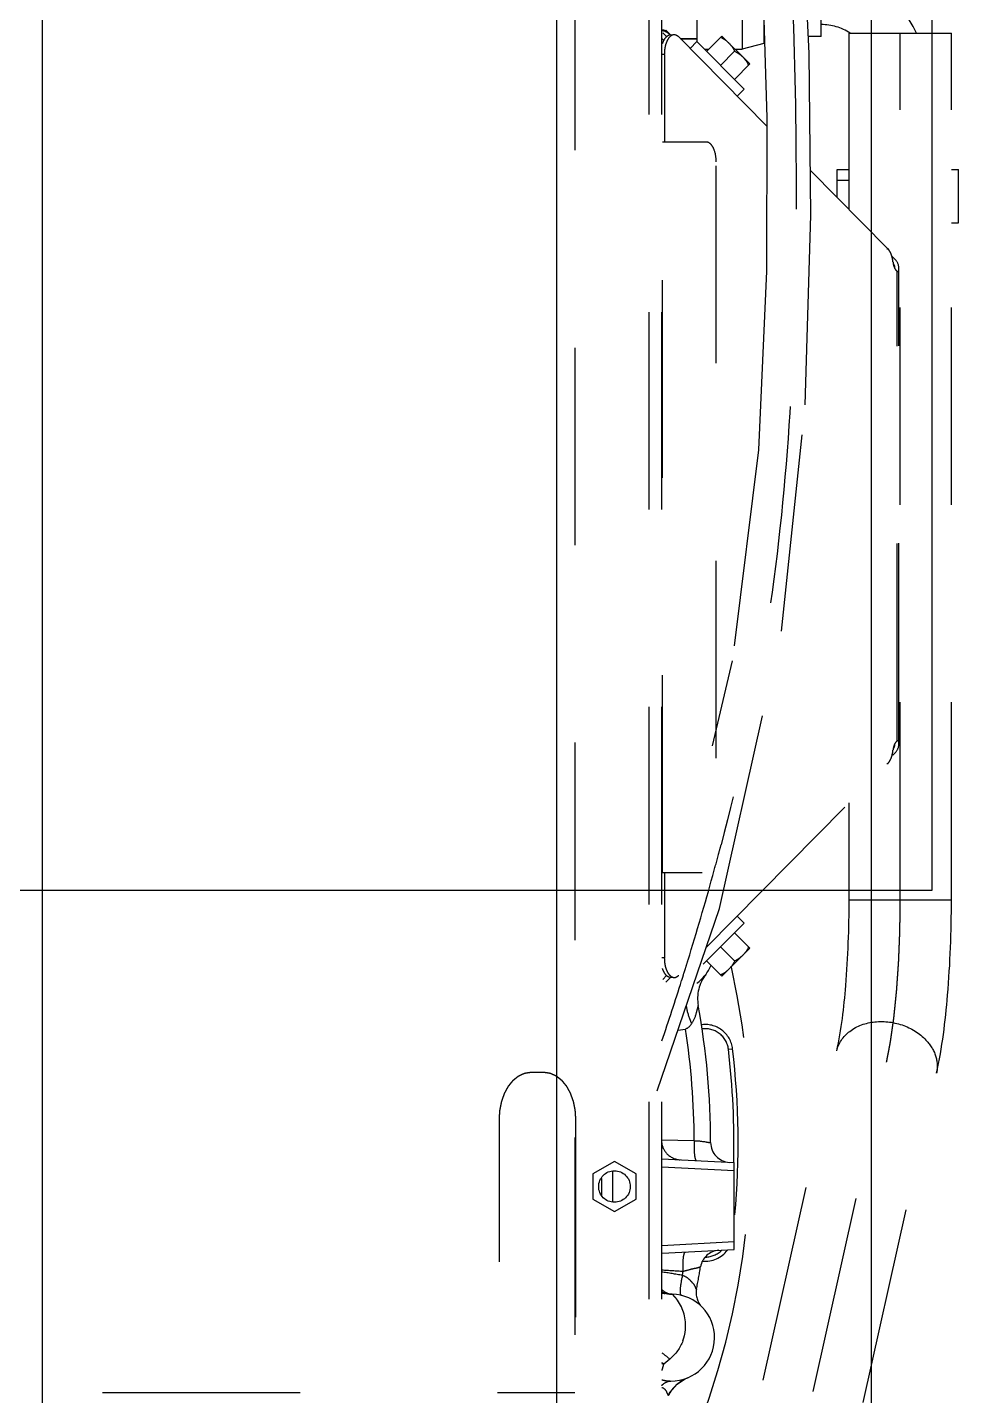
# Model space of a CAD drawing. Header units: millimetres. Extents: x 17886 to 18265, y -8727 to -7321.
# Drawn here: x 17948.429 to 17950.787, y -8146.772 to -8143.308 of the extents above; entities that cross this region are included whole.
import ezdxf

# ---------------------------------------------------------------- set-up
doc = ezdxf.new("R2010")
doc.units = ezdxf.units.MM
doc.linetypes.add('CENTER', pattern=[2, 1.25, -0.25, 0.25, -0.25])
doc.linetypes.add('EPL_DASH', pattern=[1, 0.5, -0.5])
for name, color, linetype in [('2620532_DKREDXF_CONTINUOUS_LINE', 7, 'Continuous'), ('2706792_BM04DXF_CONTINUOUS_LINE', 7, 'Continuous'), ('3551370_DKREDXF_CONTINUOUS_LINE', 7, 'Continuous'), ('3792201_DXF_CONTINUOUS_LINE', 7, 'Continuous'), ('3884027_DKREDXF_CONTINUOUS_LINE', 7, 'Continuous'), ('5D1026_DKVG0DXF_CONTINUOUS_LINE', 7, 'Continuous'), ('DEFAULT_1', 7, 'CENTER')]:
    doc.layers.add(name, color=color, linetype=linetype)
doc.layers.add('CRTANJE', color=4, linetype='Continuous', lineweight=30)

msp = doc.modelspace()

# ---------------------------------------------------------------- linework, layer by layer
at = {"color": 1}
msp.add_lwpolyline([(17950.71896, -8141.49366), (17945.71896, -8141.49366), (17945.71896, -8141.39346), (17950.71896, -8141.39346), (17950.71896, -8145.49343), (17945.71896, -8145.49343), (17945.71896, -8141.39346), (17945.71896, -8142.39343), (17950.71896, -8142.39343)], dxfattribs=at)
msp.add_lwpolyline([(17946.66896, -8142.39343), (17949.76896, -8142.39343), (17949.76896, -8147.54343), (17946.66896, -8147.54343)], close=True, dxfattribs=at)
at = {"layer": '2620532_DKREDXF_CONTINUOUS_LINE', "color": 7, "linetype": 'EPL_DASH'}
for p, q in [((17950.12396, -8143.10593), (17950.12396, -8143.34373)), ((17950.23896, -8143.10593), (17950.23896, -8143.36293)), ((17950.43896, -8143.33043), (17950.43896, -8143.13843)), ((17950.29396, -8143.28994), (17950.29396, -8143.34819)), ((17950.29396, -8143.34819), (17950.23896, -8143.36293)), ((17950.2957, -8143.34819), (17950.29396, -8143.34819)), ((17950.43896, -8143.33043), (17950.40666, -8143.33043)), ((17950.14307, -8143.36293), (17950.15416, -8143.36293)), ((17950.22085, -8143.36293), (17950.23896, -8143.36293))]:
    msp.add_line(p, q, dxfattribs=at)
for radius, start in [(0.266, 24.9138), (0.134, 56.94227)]:
    msp.add_arc((17950.43896, -8143.43443), radius, start, 90, dxfattribs=at)
at = {"layer": '2706792_BM04DXF_CONTINUOUS_LINE', "color": 7, "linetype": 'EPL_DASH'}
for p, q in [((17950.50976, -8143.76888), (17950.50976, -8143.32243)), ((17950.50978, -8143.32243), (17950.76875, -8143.32243)), ((17950.76876, -8145.51678), (17950.76876, -8143.32243)), ((17950.50976, -8145.51678), (17950.50976, -8145.27098)), ((17950.50976, -8145.51678), (17950.76876, -8145.51678)), ((17950.07422, -8147.70938), (17950.47816, -8145.89972)), ((17950.327, -8147.7658), (17950.73094, -8145.95615))]:
    msp.add_line(p, q, dxfattribs=at)
for points, knots in [([(17950.47816, -8145.89972), (17950.49031, -8145.8453), (17950.50491, -8145.71742), (17950.50976, -8145.58925), (17950.50976, -8145.51678)], [0, 0, 0, 0, 0.4348033, 1, 1, 1, 1]), ([(17950.73094, -8145.95615), (17950.74545, -8145.89114), (17950.76323, -8145.74449), (17950.76876, -8145.59735), (17950.76876, -8145.51678)], [0, 0, 0, 0, 0.4525661, 1, 1, 1, 1]), ([(17950.47817, -8145.89972), (17950.48249, -8145.88034), (17950.50953, -8145.84224), (17950.57647, -8145.82036), (17950.64899, -8145.82989), (17950.69171, -8145.85743), (17950.70731, -8145.87537)], [0, 0, 0, 0, 0.2182294, 0.4674754, 0.738795, 1, 1, 1, 1]), ([(17950.70731, -8145.87537), (17950.71717, -8145.8867), (17950.73245, -8145.91238), (17950.73395, -8145.94264), (17950.73094, -8145.95615)], [0, 0, 0, 0, 0.520584, 1, 1, 1, 1])]:
    msp.add_open_spline(points, degree=3, knots=knots, dxfattribs=at)
at = {"layer": '3551370_DKREDXF_CONTINUOUS_LINE', "color": 6, "linetype": 'EPL_DASH'}
msp.add_line((17950.20399, -8145.89542), (17950.21392, -8145.89424), dxfattribs=at)
for centre, radius, start, end in [((17948.21896, -8146.13243), 2.04157, 339.4526, 12.58055), ((17950.14528, -8145.90243), 0.05913, 6.80881, 99.40158), ((17948.21896, -8146.13243), 1.99913, 358.56614, 6.80881), ((17950.14528, -8146.36243), 0.05913, 270.79095, 314.90328)]:
    msp.add_arc(centre, radius, start, end, dxfattribs=at)
at = {"layer": '3551370_DKREDXF_CONTINUOUS_LINE', "color": 7, "linetype": 'EPL_DASH'}
for centre, radius, start, end in [((17950.14528, -8145.90243), 0.06974, 6.80881, 99.15274), ((17948.21896, -8146.13243), 2.00974, 354.79135, 6.80881), ((17950.14528, -8146.36243), 0.06974, 264.37533, 323.56196)]:
    msp.add_arc(centre, radius, start, end, dxfattribs=at)
at = {"layer": '3792201_DXF_CONTINUOUS_LINE', "color": 7, "linetype": 'EPL_DASH'}
for p, q in [((17950.12396, -8143.33643), (17950.08272, -8143.33643)), ((17950.08272, -8143.33643), (17950.12396, -8143.33643))]:
    msp.add_line(p, q, dxfattribs=at)
at = {"layer": '3884027_DKREDXF_CONTINUOUS_LINE', "color": 6, "linetype": 'EPL_DASH'}
for p, q in [((17950.00346, -8147.52857), (17950.00346, -8141.06893)), ((17950.03546, -8147.52857), (17950.03546, -8141.06893)), ((17949.81546, -8141.11893), (17949.81546, -8147.50093)), ((17950.30125, -8143.55773), (17950.07803, -8143.33168)), ((17950.10679, -8143.3608), (17950.12387, -8143.34372)), ((17950.12387, -8143.34373), (17950.24407, -8143.46393)), ((17950.14861, -8143.36847), (17950.18751, -8143.32958)), ((17950.18751, -8143.32958), (17950.25822, -8143.40029)), ((17950.04174, -8143.37629), (17950.04174, -8143.59793)), ((17950.18397, -8143.40383), (17950.2197, -8143.3681)), ((17950.21933, -8143.43918), (17950.25822, -8143.40029)), ((17950.22624, -8143.48177), (17950.24407, -8143.46393)), ((17950.60769, -8143.86805), (17950.41184, -8143.66972)), ((17950.63156, -8145.11469), (17950.63156, -8143.92518)), ((17950.63558, -8145.11409), (17950.63558, -8143.92577)), ((17950.21382, -8144.91163), (17950.16268, -8145.12685)), ((17950.14729, -8145.63804), (17950.60769, -8145.17182)), ((17950.6048, -8145.17182), (17950.60769, -8145.17182)), ((17950.04174, -8145.44793), (17950.04174, -8145.66357)), ((17950.22625, -8145.55808), (17950.24409, -8145.57592)), ((17950.24408, -8145.57592), (17950.13976, -8145.68024)), ((17950.25823, -8145.63956), (17950.21934, -8145.60067)), ((17950.18398, -8145.63602), (17950.21971, -8145.67176)), ((17950.25823, -8145.63956), (17950.18752, -8145.71027)), ((17950.14863, -8145.67138), (17950.18752, -8145.71027)), ((17950.08868, -8145.71141), (17950.08552, -8145.72141)), ((17950.14474, -8145.70835), (17950.14263, -8145.71089)), ((17950.14652, -8145.7061), (17950.14474, -8145.70835)), ((17950.14579, -8145.70706), (17950.14652, -8145.7061)), ((17950.07582, -8145.84716), (17950.09539, -8145.84415)), ((17950.11741, -8146.1275), (17950.03496, -8146.12551)), ((17949.91547, -8146.17942), (17949.86047, -8146.21117)), ((17949.97047, -8146.21118), (17949.91547, -8146.17942)), ((17950.03546, -8146.17281), (17950.21896, -8146.18243)), ((17950.03546, -8146.19284), (17950.21896, -8146.20246)), ((17950.21896, -8146.40243), (17950.21896, -8146.18243)), ((17949.86047, -8146.21117), (17949.86045, -8146.27466)), ((17949.91046, -8146.20337), (17949.91046, -8146.28257)), ((17949.86045, -8146.27466), (17949.91548, -8146.30643)), ((17949.91548, -8146.30643), (17949.97045, -8146.27468)), ((17950.03558, -8146.39201), (17950.21896, -8146.3824)), ((17950.03663, -8146.41199), (17950.21896, -8146.40243)), ((17950.05873, -8146.5154), (17950.05325, -8146.51496)), ((17950.06163, -8146.51551), (17950.05873, -8146.5154)), ((17950.05542, -8146.68013), (17950.04007, -8146.69272)), ((17950.05647, -8146.7641), (17950.0743, -8146.74379)), ((17950.0743, -8146.74379), (17950.09451, -8146.73019)), ((17950.10039, -8146.72743), (17950.10129, -8146.72706)), ((17946.61946, -8146.76443), (17949.81546, -8146.76443)), ((17950.05149, -8146.77248), (17950.05647, -8146.7641))]:
    msp.add_line(p, q, dxfattribs=at)
at = {"layer": '3884027_DKREDXF_CONTINUOUS_LINE', "color": 7, "linetype": 'EPL_DASH'}
for p, q in [((17950.03807, -8143.32157), (17950.0476, -8143.3311)), ((17950.04514, -8143.3145), (17950.05808, -8143.32743)), ((17950.03546, -8143.33593), (17950.04063, -8143.3411)), ((17950.04174, -8143.37629), (17950.03546, -8143.37629)), ((17950.03707, -8145.44793), (17950.03707, -8143.59793)), ((17950.14807, -8143.59793), (17950.03707, -8143.59793)), ((17950.17307, -8145.15813), (17950.17307, -8143.64793)), ((17950.6048, -8143.86805), (17950.60769, -8143.86805)), ((17950.62679, -8143.89614), (17950.61775, -8143.88711)), ((17950.6355, -8143.92604), (17950.63558, -8143.92577)), ((17950.63558, -8143.92577), (17950.63558, -8143.91736)), ((17950.63528, -8145.11366), (17950.63491, -8145.11361)), ((17950.63558, -8145.1225), (17950.63558, -8145.11409)), ((17950.62006, -8145.15045), (17950.62679, -8145.14372)), ((17950.03707, -8145.44793), (17950.13768, -8145.44793)), ((17950.04174, -8145.66357), (17950.03546, -8145.66357)), ((17950.0476, -8145.70876), (17950.03807, -8145.71829)), ((17950.05808, -8145.71243), (17950.04514, -8145.72537)), ((17949.91546, -8146.17942), (17949.86046, -8146.21118)), ((17949.97046, -8146.21118), (17949.91546, -8146.17942)), ((17949.86046, -8146.21118), (17949.86046, -8146.27469)), ((17949.88246, -8146.22292), (17949.88246, -8146.26536)), ((17949.97045, -8146.27468), (17949.97047, -8146.21118)), ((17949.97046, -8146.27469), (17949.97046, -8146.21118)), ((17949.86046, -8146.27469), (17949.91546, -8146.30644)), ((17949.91546, -8146.30644), (17949.97046, -8146.27469))]:
    msp.add_line(p, q, dxfattribs=at)
at = {"layer": '3884027_DKREDXF_CONTINUOUS_LINE', "color": 6, "linetype": 'EPL_DASH'}
for points in [[(17950.02346, -8146.00036), (17950.18111, -8145.53909), (17950.33855, -8144.83695), (17950.39866, -8144.26347), (17950.41307, -8143.78317), (17950.40863, -8143.37342), (17950.39211, -8143.01412), (17950.36603, -8142.69772), (17950.33342, -8142.41988), (17950.29622, -8142.1716), (17950.2547, -8141.94388), (17950.20802, -8141.73089), (17950.15521, -8141.53226), (17950.09668, -8141.35465)], [(17950.03546, -8141.52312), (17950.05494, -8141.58417), (17950.10192, -8141.76358), (17950.14385, -8141.95464), (17950.18154, -8142.15772), (17950.21563, -8142.3767), (17950.24615, -8142.61804), (17950.27204, -8142.88909), (17950.29112, -8143.19433), (17950.3013, -8143.5363), (17950.30047, -8143.9252), (17950.27999, -8144.37765), (17950.21382, -8144.91163)], [(17950.05325, -8146.51496), (17950.06041, -8146.51548), (17950.06163, -8146.51551)]]:
    msp.add_lwpolyline(points, dxfattribs=at)
at = {"layer": '3884027_DKREDXF_CONTINUOUS_LINE', "color": 7, "linetype": 'EPL_DASH'}
for points in [[(17950.63491, -8143.92626), (17950.63528, -8143.9262), (17950.6355, -8143.92604)], [(17950.63558, -8145.11409), (17950.6355, -8145.11382), (17950.63528, -8145.11366)]]:
    msp.add_lwpolyline(points, dxfattribs=at)
msp.add_circle((17949.91547, -8146.24293), 0.04, dxfattribs=at)
for centre, radius, start, end in [((17950.02386, -8143.36393), 0.05, 48.5657, 75.28244), ((17950.03686, -8143.3345), 0.02, 45, 90), ((17950.08372, -8143.35764), 0.03846, 144.91378, 149.19552), ((17950.0581, -8143.33906), 0.01277, 93.15987, 102.9598), ((17950.06693, -8143.33982), 0.01355, 102.94161, 108.16641), ((17950.13881, -8143.37619), 0.09708, 171.55052, 180.05822), ((17950.58345, -8143.89116), 0.03351, 35.44619, 38.34507), ((17950.52792, -8143.91214), 0.09345, 5.97694, 6.96863), ((17950.60558, -8143.91736), 0.02, 0, 36.96268), ((17950.60558, -8143.91736), 0.03, 0, 45), ((17950.60558, -8145.1225), 0.02, 323.03549, 0), ((17950.65093, -8145.1354), 0.02907, 151.04528, 154.87348), ((17950.60558, -8145.1225), 0.03, 315, 0), ((17950.13881, -8145.66367), 0.09708, 179.94178, 188.44948), ((17950.08372, -8145.68222), 0.03846, 210.80448, 215.08622), ((17950.0581, -8145.7008), 0.01277, 257.0402, 266.84013), ((17950.06693, -8145.70004), 0.01355, 251.83359, 257.05839), ((17950.06398, -8146.41521), 0.10033, 263.85877, 266.18613), ((17950.06398, -8146.41554), 0.1, 263.83788, 268.65155), ((17950.064, -8146.41534), 0.1002, 266.16885, 268.64259)]:
    msp.add_arc(centre, radius, start, end, dxfattribs=at)
at = {"layer": '3884027_DKREDXF_CONTINUOUS_LINE', "color": 6, "linetype": 'EPL_DASH'}
for centre, radius, start, end in [((17950.52792, -8145.12773), 0.09345, 353.03137, 354.02306), ((17944.00779, -8143.75663), 6.38671, 345.067314, 345.294385), ((17943.84259, -8143.71244), 6.55772, 344.586925, 345.066162), ((17943.16592, -8143.52266), 7.26049, 342.804074, 344.562415), ((17942.41542, -8143.29416), 8.045, 342.664208, 342.829664), ((17942.26478, -8143.24715), 8.2028, 342.51738, 342.664259), ((17950.05905, -8145.63938), 0.11, 306.20155, 336.9245), ((17950.22594, -8145.76685), 0.1, 142.62693, 190.3235), ((17941.60883, -8143.03823), 8.89122, 341.399926, 342.435507), ((17948.21896, -8146.13243), 1.94, 0.01706, 10.3235), ((17948.21896, -8146.13243), 1.89845, 0.14868, 8.73419), ((17950.20896, -8146.13184), 0.05, 180.01716, 267.00184), ((17950.18274, -8146.4544), 0.05, 93, 170.68905), ((17949.95572, -8147.10393), 0.64918, 78.28956, 82.98499), ((17951.1073, -8129.20739), 17.28002, 266.442661, 266.62293), ((17948.21896, -8146.13243), 1.89845, 349.81093, 350.14355), ((17948.21896, -8146.13243), 1.94, 348.98979, 350.68905), ((17950.17233, -8146.51249), 0.05, 168.992, 224.92922), ((17950.05472, -8146.46512), 0.05012, 246.97773, 257.31473), ((17950.05905, -8146.62548), 0.11, 269.60214, 88.65629), ((17949.98527, -8146.59538), 0.1105, 38.14759, 40.36715), ((17949.98568, -8146.59507), 0.10999, 357.48374, 38.15655), ((17949.98535, -8146.59502), 0.11033, 344.9755, 357.46607), ((17949.98559, -8146.59505), 0.11008, 339.58822, 344.95525), ((17952.32188, -8147.37352), 2.38121, 163.38698, 163.78376), ((17949.89031, -8147.31167), 0.63681, 76.39821, 76.82114), ((17949.94686, -8146.81052), 0.15022, 51.64544, 53.81028), ((17950.13984, -8146.81932), 0.1, 112.62693, 152.07336)]:
    msp.add_arc(centre, radius, start, end, dxfattribs=at)
for points, knots in [([(17950.0355, -8141.30407), (17950.09635, -8141.45383), (17950.18592, -8141.77194), (17950.27911, -8142.26449), (17950.34103, -8142.77904), (17950.3727, -8143.30331), (17950.37837, -8143.8288), (17950.36183, -8144.34987), (17950.30383, -8144.8684), (17950.22954, -8145.20929), (17950.18529, -8145.37791)], [0, 0, 0, 0, 0.117575, 0.2392233, 0.3645806, 0.4942106, 0.6210658, 0.7467075, 0.8731969, 1, 1, 1, 1]), ([(17950.60769, -8145.17182), (17950.60823, -8145.17126), (17950.6093, -8145.17008), (17950.61027, -8145.16881), (17950.61075, -8145.16814)], [0, 0, 0, 0, 0.4862776, 1, 1, 1, 1]), ([(17950.61075, -8145.16814), (17950.61129, -8145.16738), (17950.61235, -8145.16576), (17950.61329, -8145.16408), (17950.61375, -8145.1632)], [0, 0, 0, 0, 0.4871311, 1, 1, 1, 1]), ([(17950.11113, -8145.83022), (17950.10933, -8145.82623), (17950.1031, -8145.81103), (17950.09885, -8145.79491), (17950.09762, -8145.78291)], [0, 0, 0, 0, 0.266023, 1, 1, 1, 1]), ([(17950.11113, -8145.83022), (17950.11653, -8145.822), (17950.12244, -8145.80874), (17950.12521, -8145.79308), (17950.12789, -8145.78689), (17950.12756, -8145.78477)], [0, 0, 0, 0, 0.6081544, 0.8672352, 1, 1, 1, 1]), ([(17950.1174, -8146.1275), (17950.11681, -8146.1392), (17950.11694, -8146.15563), (17950.1191, -8146.17085), (17950.12159, -8146.17733), (17950.12323, -8146.17741)], [0, 0, 0, 0, 0.6870727, 0.9033168, 1, 1, 1, 1]), ([(17950.15896, -8146.13185), (17950.16255, -8146.13352), (17950.13169, -8146.12741), (17950.12732, -8146.12857), (17950.11741, -8146.12751)], [0, 0, 0, 0, 0.2842628, 1, 1, 1, 1]), ([(17950.08939, -8146.45741), (17950.08886, -8146.44601), (17950.08902, -8146.43004), (17950.09113, -8146.41527), (17950.09351, -8146.40901), (17950.09509, -8146.40892)], [0, 0, 0, 0, 0.6890215, 0.9041728, 1, 1, 1, 1]), ([(17950.08747, -8146.46826), (17950.0848, -8146.47967), (17950.082, -8146.49585), (17950.08141, -8146.51122), (17950.0827, -8146.51804), (17950.08431, -8146.51842)], [0, 0, 0, 0, 0.6870545, 0.9033112, 1, 1, 1, 1]), ([(17950.12325, -8146.50294), (17950.12316, -8146.50473), (17950.11897, -8146.49239), (17950.11403, -8146.48842), (17950.10308, -8146.4749), (17950.09317, -8146.46992), (17950.08748, -8146.46826)], [0, 0, 0, 0, 0.1053318, 0.3464982, 0.6519654, 1, 1, 1, 1]), ([(17950.08939, -8146.45741), (17950.09497, -8146.45595), (17950.10472, -8146.45367), (17950.12017, -8146.44899), (17950.1254, -8146.44931), (17950.13411, -8146.44536), (17950.1334, -8146.44631)], [0, 0, 0, 0, 0.3810369, 0.7027122, 0.9216769, 1, 1, 1, 1]), ([(17950.04708, -8146.51425), (17950.04644, -8146.51418), (17950.04532, -8146.51406), (17950.04419, -8146.514), (17950.04371, -8146.51401)], [0, 0, 0, 0, 0.5722921, 1, 1, 1, 1]), ([(17950.05325, -8146.51496), (17950.05215, -8146.51484), (17950.05009, -8146.5146), (17950.04804, -8146.51435), (17950.04708, -8146.51425)], [0, 0, 0, 0, 0.5365534, 1, 1, 1, 1]), ([(17950.06163, -8146.51551), (17950.06263, -8146.51559), (17950.06469, -8146.51972), (17950.06765, -8146.52167), (17950.06946, -8146.52381)], [0, 0, 0, 0, 0.2645119, 1, 1, 1, 1]), ([(17950.03536, -8146.74645), (17950.03706, -8146.74472), (17950.04342, -8146.73899), (17950.05211, -8146.73544), (17950.05829, -8146.73548)], [0, 0, 0, 0, 0.281383, 1, 1, 1, 1]), ([(17950.05149, -8146.77248), (17950.05205, -8146.77144), (17950.0498, -8146.76795), (17950.04746, -8146.76003), (17950.04072, -8146.754), (17950.03553, -8146.75208)], [0, 0, 0, 0, 0.1324742, 0.3774744, 1, 1, 1, 1])]:
    msp.add_open_spline(points, degree=3, knots=knots, dxfattribs=at)
at = {"layer": '3884027_DKREDXF_CONTINUOUS_LINE', "color": 7, "linetype": 'EPL_DASH'}
for points in [[(17950.0372, -8143.34878), (17950.03844, -8143.34502), (17950.04, -8143.34134), (17950.04203, -8143.33794)], [(17950.04203, -8143.33794), (17950.04356, -8143.33539), (17950.04538, -8143.33295), (17950.04756, -8143.33093)], [(17950.04586, -8143.34878), (17950.04445, -8143.35305), (17950.04346, -8143.35748), (17950.04279, -8143.36193)], [(17950.05069, -8143.33794), (17950.04866, -8143.34134), (17950.0471, -8143.34502), (17950.04586, -8143.34878)], [(17950.04756, -8143.33093), (17950.04971, -8143.32893), (17950.05237, -8143.32727), (17950.05523, -8143.32662)], [(17950.05949, -8143.32844), (17950.0566, -8143.33019), (17950.0542, -8143.33277), (17950.05226, -8143.33553)], [(17950.07803, -8143.33168), (17950.07451, -8143.32812), (17950.06877, -8143.3255), (17950.06389, -8143.32662)], [(17950.1683, -8143.61854), (17950.16689, -8143.61467), (17950.1651, -8143.61088), (17950.16277, -8143.60748)], [(17950.17307, -8143.64793), (17950.17307, -8143.63801), (17950.17169, -8143.62787), (17950.1683, -8143.61854)], [(17950.61827, -8143.88846), (17950.61715, -8143.8844), (17950.61569, -8143.8804), (17950.61375, -8143.87666)], [(17950.62068, -8143.9008), (17950.62017, -8143.89664), (17950.61939, -8143.8925), (17950.61827, -8143.88846)], [(17950.62086, -8143.9024), (17950.62113, -8143.905), (17950.62158, -8143.90759), (17950.62224, -8143.91012)], [(17950.62224, -8143.91012), (17950.623, -8143.91303), (17950.62404, -8143.9159), (17950.6255, -8143.91853)], [(17950.62461, -8145.12306), (17950.62361, -8145.1252), (17950.62284, -8145.12745), (17950.62224, -8145.12974)], [(17950.63156, -8145.11469), (17950.62893, -8145.11613), (17950.62695, -8145.11871), (17950.6255, -8145.12133)], [(17950.62224, -8145.12974), (17950.62158, -8145.13227), (17950.62113, -8145.13486), (17950.62086, -8145.13746)], [(17950.04279, -8145.67793), (17950.04346, -8145.68239), (17950.04445, -8145.68681), (17950.04586, -8145.69109)], [(17950.04203, -8145.70192), (17950.04, -8145.69852), (17950.03844, -8145.69484), (17950.0372, -8145.69109)], [(17950.04756, -8145.70893), (17950.04538, -8145.70691), (17950.04356, -8145.70447), (17950.04203, -8145.70192)], [(17950.04586, -8145.69109), (17950.0471, -8145.69484), (17950.04866, -8145.69852), (17950.05069, -8145.70192)], [(17950.05523, -8145.71325), (17950.05237, -8145.71259), (17950.04971, -8145.71093), (17950.04756, -8145.70893)], [(17950.05226, -8145.70433), (17950.05359, -8145.70622), (17950.05512, -8145.70801), (17950.05688, -8145.70952)], [(17950.06389, -8145.71325), (17950.06656, -8145.71386), (17950.06956, -8145.71352), (17950.07207, -8145.71242)], [(17950.07207, -8145.71242), (17950.07431, -8145.71144), (17950.07632, -8145.70991), (17950.07803, -8145.70818)]]:
    msp.add_open_spline(points, degree=3, dxfattribs=at)
for points, knots in [([(17950.05739, -8143.32631), (17950.05829, -8143.32626), (17950.06011, -8143.32636), (17950.06187, -8143.32684), (17950.06273, -8143.32717)], [0, 0, 0, 0, 0.4936156, 1, 1, 1, 1]), ([(17950.0627, -8143.32695), (17950.06215, -8143.32713), (17950.06105, -8143.32757), (17950.06, -8143.32813), (17950.05949, -8143.32844)], [0, 0, 0, 0, 0.4905823, 1, 1, 1, 1]), ([(17950.16277, -8143.60748), (17950.16177, -8143.60603), (17950.15813, -8143.60138), (17950.15227, -8143.59793), (17950.14807, -8143.59793)], [0, 0, 0, 0, 0.2958139, 1, 1, 1, 1]), ([(17950.60973, -8143.87037), (17950.6094, -8143.86995), (17950.60874, -8143.86916), (17950.60804, -8143.86841), (17950.60769, -8143.86805)], [0, 0, 0, 0, 0.5092016, 1, 1, 1, 1]), ([(17950.61375, -8143.87666), (17950.61329, -8143.87578), (17950.61235, -8143.8741), (17950.61129, -8143.87249), (17950.61075, -8143.87172)], [0, 0, 0, 0, 0.5128689, 1, 1, 1, 1]), ([(17950.6255, -8143.91853), (17950.62592, -8143.91929), (17950.62679, -8143.92071), (17950.62783, -8143.92202), (17950.62837, -8143.92261)], [0, 0, 0, 0, 0.5206174, 1, 1, 1, 1]), ([(17950.62837, -8143.92261), (17950.62862, -8143.92288), (17950.62913, -8143.9234), (17950.62968, -8143.92387), (17950.62995, -8143.92409)], [0, 0, 0, 0, 0.510938, 1, 1, 1, 1]), ([(17950.62995, -8143.92409), (17950.63021, -8143.9243), (17950.63073, -8143.92468), (17950.63128, -8143.92502), (17950.63156, -8143.92518)], [0, 0, 0, 0, 0.510224, 1, 1, 1, 1]), ([(17950.63156, -8143.92518), (17950.63202, -8143.92539), (17950.63285, -8143.92575), (17950.63371, -8143.92604), (17950.6341, -8143.92614)], [0, 0, 0, 0, 0.5625863, 1, 1, 1, 1]), ([(17950.6341, -8143.92614), (17950.63424, -8143.92617), (17950.63451, -8143.92623), (17950.63479, -8143.92626), (17950.63491, -8143.92626)], [0, 0, 0, 0, 0.5535639, 1, 1, 1, 1]), ([(17950.63491, -8145.11361), (17950.63445, -8145.11361), (17950.63329, -8145.11393), (17950.63221, -8145.11438), (17950.63156, -8145.11469)], [0, 0, 0, 0, 0.3892855, 1, 1, 1, 1]), ([(17950.05688, -8145.70952), (17950.05729, -8145.70988), (17950.05814, -8145.71055), (17950.05904, -8145.71115), (17950.05949, -8145.71142)], [0, 0, 0, 0, 0.5099135, 1, 1, 1, 1]), ([(17950.06249, -8145.71279), (17950.06166, -8145.71308), (17950.05998, -8145.71352), (17950.05824, -8145.7136), (17950.05739, -8145.71355)], [0, 0, 0, 0, 0.5057275, 1, 1, 1, 1]), ([(17950.05949, -8145.71142), (17950.06, -8145.71174), (17950.06105, -8145.7123), (17950.06215, -8145.71273), (17950.0627, -8145.71292)], [0, 0, 0, 0, 0.5094177, 1, 1, 1, 1])]:
    msp.add_open_spline(points, degree=3, knots=knots, dxfattribs=at)
at = {"layer": '3884027_DKREDXF_CONTINUOUS_LINE', "color": 6, "linetype": 'EPL_DASH'}
for points in [[(17950.18435, -8143.33274), (17950.19192, -8143.33653), (17950.1992, -8143.34127), (17950.20518, -8143.34726)], [(17950.20518, -8143.34726), (17950.21117, -8143.35325), (17950.21592, -8143.36052), (17950.2197, -8143.3681)], [(17950.2197, -8143.3681), (17950.22727, -8143.37188), (17950.23455, -8143.37663), (17950.24054, -8143.38262)], [(17950.24054, -8143.38262), (17950.24652, -8143.3886), (17950.25127, -8143.39588), (17950.25506, -8143.40345)], [(17950.61375, -8145.1632), (17950.61569, -8145.15946), (17950.61715, -8145.15546), (17950.61827, -8145.1514)], [(17950.61827, -8145.1514), (17950.61939, -8145.14736), (17950.62017, -8145.14322), (17950.62068, -8145.13907)], [(17950.25507, -8145.6364), (17950.25128, -8145.64397), (17950.24654, -8145.65125), (17950.24055, -8145.65724)], [(17950.21971, -8145.67176), (17950.21593, -8145.67933), (17950.21118, -8145.68661), (17950.2052, -8145.69259)], [(17950.24055, -8145.65724), (17950.23456, -8145.66322), (17950.22729, -8145.66797), (17950.21971, -8145.67176)], [(17950.2052, -8145.69259), (17950.19921, -8145.69858), (17950.19193, -8145.70332), (17950.18436, -8145.70711)], [(17950.09539, -8145.84415), (17950.10183, -8145.84138), (17950.10728, -8145.83607), (17950.11113, -8145.83022)], [(17950.03474, -8146.13088), (17950.03593, -8146.14144), (17950.04087, -8146.15209), (17950.0482, -8146.1598)], [(17950.0482, -8146.1598), (17950.05669, -8146.16871), (17950.06945, -8146.1746), (17950.08174, -8146.17524)], [(17950.03521, -8146.50868), (17950.04061, -8146.51206), (17950.04692, -8146.51428), (17950.05325, -8146.51496)], [(17950.03541, -8146.50337), (17950.04026, -8146.50846), (17950.04664, -8146.5125), (17950.05342, -8146.51432)], [(17950.04371, -8146.51401), (17950.04098, -8146.51409), (17950.03825, -8146.5142), (17950.03552, -8146.51415)], [(17950.05342, -8146.51432), (17950.05609, -8146.51504), (17950.05887, -8146.51545), (17950.06163, -8146.51551)], [(17950.08876, -8146.63344), (17950.08209, -8146.65137), (17950.07021, -8146.66801), (17950.05542, -8146.68013)], [(17950.03544, -8146.66401), (17950.04247, -8146.66889), (17950.04911, -8146.67435), (17950.05542, -8146.68013)], [(17950.03547, -8146.73252), (17950.04293, -8146.73432), (17950.05062, -8146.73543), (17950.05829, -8146.73548)]]:
    msp.add_open_spline(points, degree=3, dxfattribs=at)
at = {"layer": '5D1026_DKVG0DXF_CONTINUOUS_LINE', "color": 7, "linetype": 'EPL_DASH'}
for p, q in [((17950.47955, -8143.69523), (17950.47955, -8143.66743)), ((17950.47955, -8143.66743), (17950.50976, -8143.66743)), ((17950.76876, -8143.66743), (17950.78696, -8143.66743)), ((17950.78696, -8143.80243), (17950.78696, -8143.66743)), ((17950.47896, -8143.69523), (17950.47896, -8143.73769)), ((17950.50896, -8143.69523), (17950.47896, -8143.69523)), ((17950.50896, -8143.68033), (17950.50896, -8143.76807)), ((17950.76876, -8143.80243), (17950.78696, -8143.80243))]:
    msp.add_line(p, q, dxfattribs=at)
at = {"layer": 'CRTANJE', "lineweight": 30}
msp.add_lwpolyline([(17950.56646, -8151.99343), (17950.56646, -8127.30343), (17948.46646, -8127.30343), (17948.46646, -8151.99343)], close=True, dxfattribs=at)
at = {"layer": 'DEFAULT_1', "color": 2, "linetype": 'EPL_DASH'}
for p, q in [((17950.63926, -8145.51678), (17950.63926, -8143.32243)), ((17949.70371, -8145.95339), (17949.73721, -8145.9534)), ((17950.20061, -8147.73759), (17950.60455, -8145.92793)), ((17949.62395, -8146.43335), (17949.62395, -8146.07335)), ((17949.81696, -8146.07343), (17949.81696, -8146.73343))]:
    msp.add_line(p, q, dxfattribs=at)
for points, knots in [([(17950.60455, -8145.92793), (17950.60517, -8145.9247), (17950.60641, -8145.91823), (17950.60796, -8145.91015), (17950.6092, -8145.90368), (17950.61013, -8145.89883), (17950.61106, -8145.89398), (17950.61183, -8145.88994), (17950.61245, -8145.88671), (17950.61291, -8145.88428), (17950.6133, -8145.88226), (17950.61361, -8145.88064), (17950.61384, -8145.87943), (17950.61404, -8145.87842), (17950.61419, -8145.87761), (17950.61429, -8145.87711), (17950.61437, -8145.8767), (17950.61441, -8145.87645), (17950.61445, -8145.87627), (17950.61447, -8145.87617), (17950.61448, -8145.87605), (17950.61451, -8145.8759), (17950.61454, -8145.87566), (17950.61458, -8145.87536), (17950.61465, -8145.87488), (17950.61473, -8145.87428), (17950.61483, -8145.87356), (17950.61497, -8145.87261), (17950.61521, -8145.87093), (17950.61554, -8145.86853), (17950.61595, -8145.86566), (17950.61636, -8145.86279), (17950.61676, -8145.85991), (17950.6173, -8145.85608), (17950.61798, -8145.85129), (17950.61879, -8145.84555), (17950.6196, -8145.8398), (17950.62028, -8145.83501), (17950.62082, -8145.83118), (17950.62122, -8145.82831), (17950.62163, -8145.82543), (17950.62204, -8145.82256), (17950.62237, -8145.82017), (17950.62261, -8145.81849), (17950.62275, -8145.81753), (17950.62285, -8145.81682), (17950.62295, -8145.8161), (17950.62302, -8145.81556), (17950.62308, -8145.8152), (17950.6231, -8145.81505), (17950.62311, -8145.81493), (17950.62313, -8145.8148), (17950.62315, -8145.81457), (17950.62319, -8145.81423), (17950.62324, -8145.8137), (17950.62331, -8145.81303), (17950.62342, -8145.81196), (17950.62355, -8145.81063), (17950.62371, -8145.80903), (17950.62393, -8145.80689), (17950.6242, -8145.80423), (17950.62453, -8145.80102), (17950.62496, -8145.79675), (17950.62551, -8145.79142), (17950.62616, -8145.78501), (17950.62681, -8145.77861), (17950.62746, -8145.7722), (17950.628, -8145.76686), (17950.62844, -8145.7626), (17950.62876, -8145.75939), (17950.62909, -8145.75619), (17950.62936, -8145.75352), (17950.62958, -8145.75139), (17950.62971, -8145.75005), (17950.62982, -8145.74899), (17950.6299, -8145.74818), (17950.62997, -8145.74752), (17950.63002, -8145.74705), (17950.63005, -8145.74678), (17950.63007, -8145.74659), (17950.63008, -8145.74637), (17950.6301, -8145.74608), (17950.63014, -8145.74558), (17950.63018, -8145.74486), (17950.63024, -8145.74399), (17950.63032, -8145.74284), (17950.63042, -8145.7414), (17950.63058, -8145.7391), (17950.63078, -8145.73622), (17950.63102, -8145.73276), (17950.63126, -8145.7293), (17950.63157, -8145.7247), (17950.63197, -8145.71894), (17950.63245, -8145.71202), (17950.63292, -8145.70511), (17950.6334, -8145.6982), (17950.63388, -8145.69129), (17950.63427, -8145.68553), (17950.63459, -8145.68092), (17950.63479, -8145.67804), (17950.63495, -8145.67574), (17950.63504, -8145.6743), (17950.63512, -8145.67329), (17950.63515, -8145.67271), (17950.63517, -8145.67212), (17950.6352, -8145.67138), (17950.63525, -8145.6702), (17950.63531, -8145.66872), (17950.63541, -8145.66636), (17950.63553, -8145.66341), (17950.63567, -8145.65986), (17950.63586, -8145.65514), (17950.63619, -8145.64686), (17950.63657, -8145.63741), (17950.63695, -8145.62796), (17950.63724, -8145.62087), (17950.63747, -8145.61496), (17950.63766, -8145.61024), (17950.63781, -8145.60669), (17950.63793, -8145.60374), (17950.63802, -8145.60138), (17950.63808, -8145.5999), (17950.63813, -8145.59872), (17950.63816, -8145.59798), (17950.63818, -8145.59747), (17950.63819, -8145.59717), (17950.63819, -8145.59685), (17950.6382, -8145.59646), (17950.63821, -8145.59583), (17950.63822, -8145.59504), (17950.63823, -8145.59379), (17950.63825, -8145.59221), (17950.63828, -8145.59033), (17950.63831, -8145.58781), (17950.63837, -8145.58341), (17950.63846, -8145.57713), (17950.63856, -8145.56958), (17950.63866, -8145.56204), (17950.63876, -8145.5545), (17950.63889, -8145.54444), (17950.63906, -8145.53186), (17950.6392, -8145.52181), (17950.63926, -8145.51678)], [0, 0, 0, 0, 0.03125, 0.0625, 0.078125, 0.09375, 0.109375, 0.125, 0.1328125, 0.140625, 0.1484375, 0.1523438, 0.15625, 0.1601562, 0.1621094, 0.1640625, 0.1650391, 0.1660156, 0.1665039, 0.166748, 0.1669922, 0.1674805, 0.1679688, 0.1689453, 0.1699219, 0.171875, 0.1738281, 0.1757812, 0.1796875, 0.1875, 0.1953125, 0.203125, 0.2109375, 0.21875, 0.234375, 0.25, 0.265625, 0.28125, 0.2890625, 0.296875, 0.3046875, 0.3125, 0.3203125, 0.3242188, 0.3261719, 0.328125, 0.3300781, 0.3320312, 0.3325195, 0.3330078, 0.333252, 0.3334961, 0.3339844, 0.3349609, 0.3359375, 0.3378906, 0.3398438, 0.34375, 0.3476562, 0.3515625, 0.359375, 0.3671875, 0.375, 0.390625, 0.40625, 0.421875, 0.4375, 0.453125, 0.4609375, 0.46875, 0.4765625, 0.484375, 0.4882812, 0.4921875, 0.4941406, 0.4960938, 0.4980469, 0.4990234, 0.4995117, 0.5, 0.5004883, 0.5009766, 0.5019531, 0.5039062, 0.5058594, 0.5078125, 0.5117188, 0.515625, 0.5234375, 0.53125, 0.5390625, 0.546875, 0.5625, 0.578125, 0.59375, 0.609375, 0.625, 0.640625, 0.6484375, 0.65625, 0.6601562, 0.6640625, 0.6660156, 0.6669922, 0.6679688, 0.6699219, 0.671875, 0.6757812, 0.6796875, 0.6875, 0.6953125, 0.703125, 0.71875, 0.75, 0.765625, 0.78125, 0.796875, 0.8046875, 0.8125, 0.8203125, 0.8242188, 0.828125, 0.8300781, 0.8320312, 0.8330078, 0.8334961, 0.8339844, 0.8349609, 0.8359375, 0.8378906, 0.8398438, 0.84375, 0.8476562, 0.8515625, 0.859375, 0.875, 0.890625, 0.90625, 0.921875, 0.9375, 0.96875, 1, 1, 1, 1]), ([(17949.62395, -8146.07335), (17949.62408, -8146.07141), (17949.62427, -8146.0685), (17949.62452, -8146.06461), (17949.62471, -8146.0617), (17949.62487, -8146.05927), (17949.625, -8146.05733), (17949.62509, -8146.05587), (17949.62519, -8146.05442), (17949.62527, -8146.0532), (17949.62533, -8146.05223), (17949.62537, -8146.05162), (17949.6254, -8146.05114), (17949.62542, -8146.05077), (17949.62544, -8146.05047), (17949.62546, -8146.05026), (17949.62547, -8146.05014), (17949.62547, -8146.05005), (17949.62549, -8146.04996), (17949.62551, -8146.04984), (17949.62555, -8146.04964), (17949.62561, -8146.04935), (17949.62568, -8146.049), (17949.62578, -8146.04853), (17949.62589, -8146.04794), (17949.62608, -8146.04701), (17949.62631, -8146.04584), (17949.6266, -8146.04444), (17949.62688, -8146.04304), (17949.62725, -8146.04117), (17949.62772, -8146.03884), (17949.62819, -8146.0365), (17949.62856, -8146.03463), (17949.62885, -8146.03323), (17949.62913, -8146.03183), (17949.62936, -8146.03066), (17949.62955, -8146.02973), (17949.62967, -8146.02915), (17949.62976, -8146.02868), (17949.62983, -8146.02833), (17949.62989, -8146.02804), (17949.62993, -8146.02783), (17949.62995, -8146.02772), (17949.62997, -8146.02763), (17949.63, -8146.02755), (17949.63004, -8146.02744), (17949.6301, -8146.02725), (17949.6302, -8146.02698), (17949.63031, -8146.02666), (17949.63046, -8146.02623), (17949.63066, -8146.02569), (17949.63096, -8146.02483), (17949.63134, -8146.02375), (17949.6318, -8146.02246), (17949.63225, -8146.02117), (17949.63286, -8146.01944), (17949.63362, -8146.01729), (17949.63438, -8146.01514), (17949.63499, -8146.01341), (17949.63545, -8146.01212), (17949.63591, -8146.01083), (17949.63629, -8146.00975), (17949.63659, -8146.00889), (17949.63678, -8146.00835), (17949.63693, -8146.00792), (17949.63705, -8146.0076), (17949.63714, -8146.00733), (17949.63721, -8146.00714), (17949.63725, -8146.00703), (17949.63727, -8146.00695), (17949.63732, -8146.00688), (17949.63737, -8146.00678), (17949.63746, -8146.00662), (17949.63759, -8146.00638), (17949.63775, -8146.00609), (17949.63796, -8146.0057), (17949.63822, -8146.00522), (17949.63864, -8146.00445), (17949.63916, -8146.00349), (17949.63979, -8146.00234), (17949.64041, -8146.00119), (17949.64125, -8145.99965), (17949.64229, -8145.99773), (17949.64334, -8145.99581), (17949.64418, -8145.99427), (17949.6448, -8145.99312), (17949.64543, -8145.99197), (17949.64595, -8145.99101), (17949.64637, -8145.99024), (17949.64663, -8145.98976), (17949.64684, -8145.98937), (17949.647, -8145.98909), (17949.64713, -8145.98885), (17949.64722, -8145.98868), (17949.64727, -8145.98858), (17949.64731, -8145.98851), (17949.64736, -8145.98845), (17949.64742, -8145.98837), (17949.64753, -8145.98824), (17949.64769, -8145.98805), (17949.64788, -8145.98781), (17949.64813, -8145.9875), (17949.64844, -8145.98712), (17949.64894, -8145.9865), (17949.64957, -8145.98572), (17949.65032, -8145.9848), (17949.65107, -8145.98387), (17949.65207, -8145.98263), (17949.65333, -8145.98108), (17949.65458, -8145.97953), (17949.65558, -8145.97829), (17949.65633, -8145.97737), (17949.65708, -8145.97644), (17949.65771, -8145.97566), (17949.65821, -8145.97504), (17949.65852, -8145.97466), (17949.65878, -8145.97435), (17949.65896, -8145.97411), (17949.65912, -8145.97392), (17949.65923, -8145.97378), (17949.65929, -8145.97371), (17949.65934, -8145.97365), (17949.65939, -8145.97361), (17949.65946, -8145.97355), (17949.65959, -8145.97345), (17949.65977, -8145.9733), (17949.65998, -8145.97313), (17949.66027, -8145.9729), (17949.66063, -8145.97261), (17949.6612, -8145.97215), (17949.66191, -8145.97158), (17949.66277, -8145.97088), (17949.66363, -8145.97019), (17949.66477, -8145.96927), (17949.6662, -8145.96812), (17949.66763, -8145.96697), (17949.66877, -8145.96605), (17949.66963, -8145.96535), (17949.67048, -8145.96466), (17949.6712, -8145.96409), (17949.67177, -8145.96363), (17949.67213, -8145.96334), (17949.67241, -8145.96311), (17949.67263, -8145.96293), (17949.67281, -8145.96279), (17949.67293, -8145.96269), (17949.673, -8145.96263), (17949.67306, -8145.96258), (17949.67312, -8145.96256), (17949.67319, -8145.96253), (17949.67333, -8145.96246), (17949.67352, -8145.96237), (17949.67375, -8145.96227), (17949.67406, -8145.96213), (17949.67445, -8145.96195), (17949.67507, -8145.96166), (17949.67585, -8145.96131), (17949.67678, -8145.96088), (17949.67771, -8145.96045), (17949.67895, -8145.95988), (17949.6805, -8145.95917), (17949.68205, -8145.95846), (17949.68329, -8145.95788), (17949.68422, -8145.95746), (17949.68515, -8145.95703), (17949.68593, -8145.95667), (17949.68655, -8145.95639), (17949.68693, -8145.95621), (17949.68724, -8145.95607), (17949.68748, -8145.95596), (17949.68767, -8145.95587), (17949.68781, -8145.95581), (17949.68788, -8145.95578), (17949.68794, -8145.95574), (17949.688, -8145.95574), (17949.68809, -8145.95572), (17949.68823, -8145.9557), (17949.68843, -8145.95567), (17949.68868, -8145.95564), (17949.68901, -8145.95559), (17949.68942, -8145.95553), (17949.69008, -8145.95543), (17949.6909, -8145.9553), (17949.69188, -8145.95516), (17949.69287, -8145.95501), (17949.69418, -8145.95481), (17949.69582, -8145.95457), (17949.69779, -8145.95427), (17949.70042, -8145.95388), (17949.70239, -8145.95358), (17949.70371, -8145.95339)], [0, 0, 0, 0, 0.03125, 0.046875, 0.0625, 0.078125, 0.0859375, 0.09375, 0.1015625, 0.109375, 0.1132812, 0.1171875, 0.1191406, 0.1210938, 0.1230469, 0.1240234, 0.1245117, 0.125, 0.1254883, 0.1259766, 0.1269531, 0.1289062, 0.1308594, 0.1328125, 0.1367188, 0.140625, 0.1484375, 0.15625, 0.1640625, 0.171875, 0.1875, 0.203125, 0.2109375, 0.21875, 0.2265625, 0.234375, 0.2382812, 0.2421875, 0.2441406, 0.2460938, 0.2480469, 0.2490234, 0.2495117, 0.25, 0.2504883, 0.2509766, 0.2519531, 0.2539062, 0.2558594, 0.2578125, 0.2617188, 0.265625, 0.2734375, 0.28125, 0.2890625, 0.296875, 0.3125, 0.328125, 0.3359375, 0.34375, 0.3515625, 0.359375, 0.3632812, 0.3671875, 0.3691406, 0.3710938, 0.3730469, 0.3740234, 0.3745117, 0.375, 0.3754883, 0.3759766, 0.3769531, 0.3789062, 0.3808594, 0.3828125, 0.3867188, 0.390625, 0.3984375, 0.40625, 0.4140625, 0.421875, 0.4375, 0.453125, 0.4609375, 0.46875, 0.4765625, 0.484375, 0.4882812, 0.4921875, 0.4941406, 0.4960938, 0.4980469, 0.4990234, 0.4995117, 0.5, 0.5004883, 0.5009766, 0.5019531, 0.5039062, 0.5058594, 0.5078125, 0.5117188, 0.515625, 0.5234375, 0.53125, 0.5390625, 0.546875, 0.5625, 0.578125, 0.5859375, 0.59375, 0.6015625, 0.609375, 0.6132812, 0.6171875, 0.6191406, 0.6210938, 0.6230469, 0.6240234, 0.6245117, 0.625, 0.6254883, 0.6259766, 0.6269531, 0.6289062, 0.6308594, 0.6328125, 0.6367188, 0.640625, 0.6484375, 0.65625, 0.6640625, 0.671875, 0.6875, 0.703125, 0.7109375, 0.71875, 0.7265625, 0.734375, 0.7382812, 0.7421875, 0.7441406, 0.7460938, 0.7480469, 0.7490234, 0.7495117, 0.75, 0.7504883, 0.7509766, 0.7519531, 0.7539062, 0.7558594, 0.7578125, 0.7617188, 0.765625, 0.7734375, 0.78125, 0.7890625, 0.796875, 0.8125, 0.828125, 0.8359375, 0.84375, 0.8515625, 0.859375, 0.8632812, 0.8671875, 0.8691406, 0.8710938, 0.8730469, 0.8740234, 0.8745117, 0.875, 0.8754883, 0.8759766, 0.8769531, 0.8789062, 0.8808594, 0.8828125, 0.8867188, 0.890625, 0.8984375, 0.90625, 0.9140625, 0.921875, 0.9375, 0.953125, 0.96875, 1, 1, 1, 1]), ([(17949.73721, -8145.9534), (17949.7385, -8145.95359), (17949.74044, -8145.95388), (17949.74302, -8145.95426), (17949.74495, -8145.95455), (17949.74657, -8145.95478), (17949.74786, -8145.95497), (17949.74883, -8145.95512), (17949.7498, -8145.95526), (17949.7506, -8145.95538), (17949.75125, -8145.95548), (17949.75165, -8145.95554), (17949.75197, -8145.95558), (17949.75222, -8145.95562), (17949.75242, -8145.95565), (17949.75256, -8145.95567), (17949.75264, -8145.95568), (17949.7527, -8145.95569), (17949.75276, -8145.95572), (17949.75284, -8145.95575), (17949.75297, -8145.95581), (17949.75317, -8145.9559), (17949.7534, -8145.95601), (17949.75371, -8145.95615), (17949.7541, -8145.95633), (17949.75472, -8145.95661), (17949.75549, -8145.95696), (17949.75643, -8145.95738), (17949.75736, -8145.95781), (17949.7586, -8145.95837), (17949.76015, -8145.95908), (17949.7617, -8145.95978), (17949.76294, -8145.96035), (17949.76388, -8145.96077), (17949.76481, -8145.9612), (17949.76558, -8145.96155), (17949.7662, -8145.96183), (17949.76659, -8145.96201), (17949.7669, -8145.96215), (17949.76714, -8145.96225), (17949.76733, -8145.96234), (17949.76747, -8145.9624), (17949.76754, -8145.96244), (17949.7676, -8145.96246), (17949.76765, -8145.96251), (17949.76773, -8145.96257), (17949.76785, -8145.96267), (17949.76803, -8145.96281), (17949.76825, -8145.96298), (17949.76853, -8145.96321), (17949.76889, -8145.9635), (17949.76946, -8145.96396), (17949.77018, -8145.96453), (17949.77104, -8145.96522), (17949.7719, -8145.9659), (17949.77304, -8145.96682), (17949.77447, -8145.96797), (17949.7759, -8145.96911), (17949.77705, -8145.97003), (17949.77791, -8145.97072), (17949.77877, -8145.9714), (17949.77948, -8145.97198), (17949.78006, -8145.97244), (17949.78041, -8145.97272), (17949.7807, -8145.97295), (17949.78091, -8145.97312), (17949.78109, -8145.97327), (17949.78122, -8145.97337), (17949.78129, -8145.97342), (17949.78135, -8145.97346), (17949.78139, -8145.97353), (17949.78146, -8145.9736), (17949.78157, -8145.97374), (17949.78173, -8145.97394), (17949.78192, -8145.97417), (17949.78217, -8145.97449), (17949.78249, -8145.97488), (17949.783, -8145.97551), (17949.78364, -8145.9763), (17949.78441, -8145.97724), (17949.78518, -8145.97819), (17949.7862, -8145.97944), (17949.78747, -8145.98102), (17949.78875, -8145.98259), (17949.78977, -8145.98385), (17949.79054, -8145.98479), (17949.7913, -8145.98574), (17949.79194, -8145.98652), (17949.79245, -8145.98715), (17949.79277, -8145.98755), (17949.79303, -8145.98786), (17949.79322, -8145.9881), (17949.79338, -8145.98829), (17949.79349, -8145.98843), (17949.79355, -8145.98851), (17949.79361, -8145.98857), (17949.79364, -8145.98864), (17949.79369, -8145.98873), (17949.79378, -8145.9889), (17949.79391, -8145.98913), (17949.79407, -8145.98942), (17949.79427, -8145.98979), (17949.79453, -8145.99027), (17949.79494, -8145.99102), (17949.79546, -8145.99196), (17949.79607, -8145.99309), (17949.79669, -8145.99423), (17949.79751, -8145.99573), (17949.79854, -8145.99762), (17949.79957, -8145.99951), (17949.8004, -8146.00101), (17949.80101, -8146.00215), (17949.80163, -8146.00328), (17949.80215, -8146.00422), (17949.80256, -8146.00497), (17949.80281, -8146.00544), (17949.80302, -8146.00582), (17949.80317, -8146.0061), (17949.8033, -8146.00634), (17949.80339, -8146.00651), (17949.80344, -8146.0066), (17949.80349, -8146.00667), (17949.80351, -8146.00675), (17949.80355, -8146.00686), (17949.80362, -8146.00705), (17949.80371, -8146.00732), (17949.80383, -8146.00764), (17949.80398, -8146.00807), (17949.80417, -8146.00861), (17949.80448, -8146.00947), (17949.80486, -8146.01054), (17949.80532, -8146.01183), (17949.80578, -8146.01312), (17949.80639, -8146.01484), (17949.80716, -8146.01699), (17949.80793, -8146.01914), (17949.80854, -8146.02086), (17949.809, -8146.02215), (17949.80946, -8146.02344), (17949.80984, -8146.02452), (17949.81015, -8146.02538), (17949.81034, -8146.02592), (17949.81049, -8146.02635), (17949.81061, -8146.02667), (17949.8107, -8146.02694), (17949.81077, -8146.02713), (17949.81081, -8146.02723), (17949.81084, -8146.02731), (17949.81086, -8146.0274), (17949.81088, -8146.02752), (17949.81092, -8146.02772), (17949.81098, -8146.02801), (17949.81105, -8146.02836), (17949.81115, -8146.02883), (17949.81127, -8146.02941), (17949.81145, -8146.03035), (17949.81169, -8146.03151), (17949.81198, -8146.03291), (17949.81226, -8146.03431), (17949.81264, -8146.03618), (17949.81311, -8146.03851), (17949.81359, -8146.04085), (17949.81397, -8146.04271), (17949.81425, -8146.04411), (17949.81454, -8146.04551), (17949.81477, -8146.04668), (17949.81496, -8146.04761), (17949.81508, -8146.0482), (17949.81518, -8146.04866), (17949.81525, -8146.04901), (17949.81531, -8146.0493), (17949.81535, -8146.04951), (17949.81537, -8146.04962), (17949.81539, -8146.04971), (17949.81539, -8146.0498), (17949.8154, -8146.04993), (17949.81542, -8146.05014), (17949.81544, -8146.05045), (17949.81546, -8146.05082), (17949.8155, -8146.05132), (17949.81554, -8146.05194), (17949.8156, -8146.05292), (17949.81568, -8146.05416), (17949.81578, -8146.05564), (17949.81588, -8146.05712), (17949.81601, -8146.0591), (17949.81618, -8146.06157), (17949.81637, -8146.06454), (17949.81663, -8146.06849), (17949.81683, -8146.07145), (17949.81696, -8146.07343)], [0, 0, 0, 0, 0.03125, 0.046875, 0.0625, 0.078125, 0.0859375, 0.09375, 0.1015625, 0.109375, 0.1132812, 0.1171875, 0.1191406, 0.1210938, 0.1230469, 0.1240234, 0.1245117, 0.125, 0.1254883, 0.1259766, 0.1269531, 0.1289062, 0.1308594, 0.1328125, 0.1367188, 0.140625, 0.1484375, 0.15625, 0.1640625, 0.171875, 0.1875, 0.203125, 0.2109375, 0.21875, 0.2265625, 0.234375, 0.2382812, 0.2421875, 0.2441406, 0.2460938, 0.2480469, 0.2490234, 0.2495117, 0.25, 0.2504883, 0.2509766, 0.2519531, 0.2539062, 0.2558594, 0.2578125, 0.2617188, 0.265625, 0.2734375, 0.28125, 0.2890625, 0.296875, 0.3125, 0.328125, 0.3359375, 0.34375, 0.3515625, 0.359375, 0.3632812, 0.3671875, 0.3691406, 0.3710938, 0.3730469, 0.3740234, 0.3745117, 0.375, 0.3754883, 0.3759766, 0.3769531, 0.3789062, 0.3808594, 0.3828125, 0.3867188, 0.390625, 0.3984375, 0.40625, 0.4140625, 0.421875, 0.4375, 0.453125, 0.4609375, 0.46875, 0.4765625, 0.484375, 0.4882812, 0.4921875, 0.4941406, 0.4960938, 0.4980469, 0.4990234, 0.4995117, 0.5, 0.5004883, 0.5009766, 0.5019531, 0.5039062, 0.5058594, 0.5078125, 0.5117188, 0.515625, 0.5234375, 0.53125, 0.5390625, 0.546875, 0.5625, 0.578125, 0.5859375, 0.59375, 0.6015625, 0.609375, 0.6132812, 0.6171875, 0.6191406, 0.6210938, 0.6230469, 0.6240234, 0.6245117, 0.625, 0.6254883, 0.6259766, 0.6269531, 0.6289062, 0.6308594, 0.6328125, 0.6367188, 0.640625, 0.6484375, 0.65625, 0.6640625, 0.671875, 0.6875, 0.703125, 0.7109375, 0.71875, 0.7265625, 0.734375, 0.7382812, 0.7421875, 0.7441406, 0.7460938, 0.7480469, 0.7490234, 0.7495117, 0.75, 0.7504883, 0.7509766, 0.7519531, 0.7539062, 0.7558594, 0.7578125, 0.7617188, 0.765625, 0.7734375, 0.78125, 0.7890625, 0.796875, 0.8125, 0.828125, 0.8359375, 0.84375, 0.8515625, 0.859375, 0.8632812, 0.8671875, 0.8691406, 0.8710938, 0.8730469, 0.8740234, 0.8745117, 0.875, 0.8754883, 0.8759766, 0.8769531, 0.8789062, 0.8808594, 0.8828125, 0.8867188, 0.890625, 0.8984375, 0.90625, 0.9140625, 0.921875, 0.9375, 0.953125, 0.96875, 1, 1, 1, 1])]:
    msp.add_open_spline(points, degree=3, knots=knots, dxfattribs=at)

doc.saveas('drawing.dxf')
